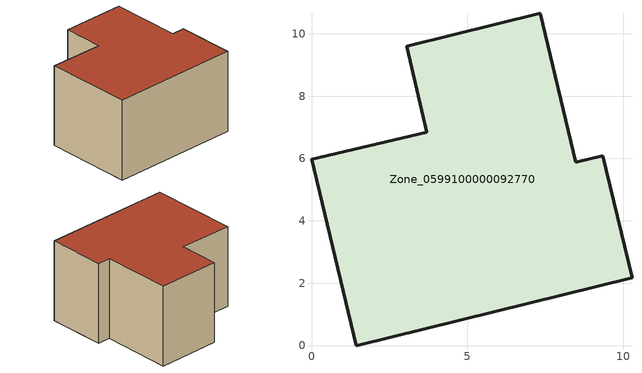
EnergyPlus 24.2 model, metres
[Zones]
Zone_0599100000092770
 floor ground (C_G): 0,5.98 3.7,6.84 3.05,9.6 7.34,10.65 8.48,5.88 9.34,6.09 10.28,2.17 1.43,0 z0
 wall outside (C_F): 1.43,0 10.28,2.17 9.34,6.09 8.48,5.88 7.34,10.65 3.05,9.6 3.7,6.84 0,5.98 1.43,0 z0:5.68
 roof outside (C_R): 3.7,6.84 0,5.98 1.43,0 10.28,2.17 9.34,6.09 8.48,5.88 7.34,10.65 3.05,9.6 z5.68
[BUILDING]
Pand.0599100000092770: North Axis=0; Terrain=City; Loads Convergence Tolerance Value=0.04; Temperature Convergence Tolerance Value=0.4; Solar Distribution=FullExterior; Maximum Number of Warmup Days=25; Minimum Number of Warmup Days=1
[Site:Location]
Rotterdam.The.Hague.AP_ZH_NLD Design_Conditions: Latitude=51.96; Longitude=4.45; Time Zone=1; Elevation=-4.5
[SITE:GROUNDTEMPERATURE:BUILDINGSURFACE]
18, 18, 18, 18, 18, 18, 18, 18, 18, 18, 18, 18
[MATERIAL] Thermal Absorptance=0.9; Solar Absorptance=0.7; Visible Absorptance=0.7
Name | Roughness | Thickness | Conductivity | Density | Specific Heat
G.TI.1965-1974 | MediumSmooth | 0.15 | 0.882353 | 540 | 1210
F.TI.1965-1974 | Rough | 0.3 | 0.697674 | 1920 | 840
R.TI.1965-1974 | MediumRough | 0.2 | 0.232558 | 1500 | 1000
[CONSTRUCTION]
C_G: G.TI.1965-1974
C_F: F.TI.1965-1974
C_R: R.TI.1965-1974
[ZONE]
Zone_0599100000092770: Type=1; Multiplier=1; Ceiling Height=Autocalculate; Volume=Autocalculate; Floor Area=autocalculate; Part of Total Floor Area=Yes
[ZONEINFILTRATION:DESIGNFLOWRATE]
Infil_Zone_0599100000092770: Zone or ZoneList or Space or SpaceList=Zone_0599100000092770; Schedule=AlwaysOn; Design Flow Rate Calculation Method=Flow/Area; Flow Rate per Floor Area=0.003; Constant Term Coefficient=1; Temperature Term Coefficient=0; Velocity Term Coefficient=0; Velocity Squared Term Coefficient=0
[HVACTEMPLATE:ZONE:IDEALLOADSAIRSYSTEM]
Zone_0599100000092770: Maximum Heating Supply Air Temperature=50; Minimum Cooling Supply Air Temperature=13; Maximum Heating Supply Air Humidity Ratio=0.0156; Minimum Cooling Supply Air Humidity Ratio=0.0077; Heating Limit=NoLimit; Cooling Limit=NoLimit; Dehumidification Control Type=ConstantSensibleHeatRatio; Cooling Sensible Heat Ratio=0.7; Dehumidification Setpoint=60; Humidification Control Type=None; Humidification Setpoint=30; Outdoor Air Method=None; Outdoor Air Flow Rate per Person=0.00944; Outdoor Air Flow Rate per Zone Floor Area=0; Outdoor Air Flow Rate per Zone=0; Demand Controlled Ventilation Type=None; Outdoor Air Economizer Type=NoEconomizer; Heat Recovery Type=None; Sensible Heat Recovery Effectiveness=0.7; Latent Heat Recovery Effectiveness=0.65
[ZONECONTROL:THERMOSTAT]
ThermostatControl_Zone_0599100000092770: Zone or ZoneList=Zone_0599100000092770; Control Type Schedule=DualSetpointControlType; Control 1=Thermostat_Zone_0599100000092770; Temperature Difference Between Cutout And Setpoint=0
[THERMOSTATSETPOINT:DUALSETPOINT]
Thermostat_Zone_0599100000092770: Heating Setpoint Temperature Schedule=HeatingSetpoint_Zone_0599100000092770; Cooling Setpoint Temperature Schedule=CoolingSetpoint_Zone_0599100000092770
[SCHEDULE:COMPACT]
HeatingSetpoint_Zone_0599100000092770: Through: 12/31, For: AllDays, Until: 24:00, 21
CoolingSetpoint_Zone_0599100000092770: Through: 12/31, For: AllDays, Until: 24:00, 24
DualSetpointControlType: Through: 12/31, For: AllDays, Until: 24:00, 4
AlwaysOn: Through: 12/31, For: AllDays, Until: 24:00, 1
